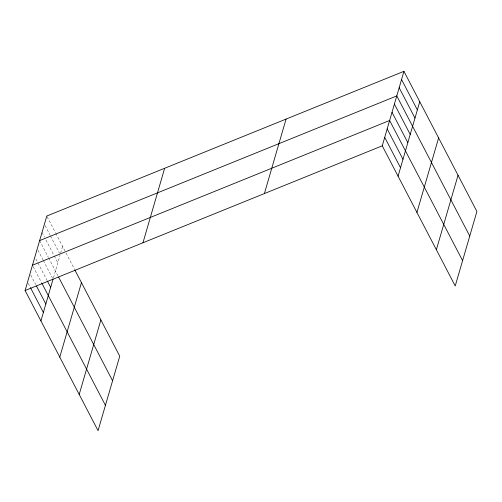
<?xml version="1.0" encoding="UTF-8"?>
<svg xmlns="http://www.w3.org/2000/svg" width="502" height="502" viewBox="0 0 502 502"><rect width="100%" height="100%" fill="white"/><g stroke="black" fill="none" stroke-linecap="round" stroke-linejoin="round"><path stroke-width="0.38" stroke-dasharray="2.51 1.88" d="M53.482 277.694L59.989 255.349M60.635 253.115L62.587 246.407M47.138 216.726L55.402 232.602M55.76 233.292L65.731 252.45M66.082 253.115L74.465 269.216M45.111 225.611L50.144 235.275M50.501 235.965L59.487 253.221M42.011 232.42L44.521 237.251M45.964 240.012L53.865 255.204M54.229 255.894L57.818 262.797M39.627 240.615L48.248 257.181M48.606 257.871L58.232 276.357M37.957 250.191L42.99 259.854M43.348 260.544L52.691 278.491M35.931 259.076L47.075 280.474M33.188 266.575L41.453 282.457M30.735 275.021L35.761 284.684M28.275 283.461L30.07 286.912"/><path stroke-width="0.75" d="M74.811 269.888L119.74 356.188L98.059 430.678L25.1 290.52L46.78 216.036L403.941 71.322L476.9 211.48L455.22 285.964L382.26 145.812L403.941 71.322M40.913 320.897L53.049 279.181M59.769 357.123L81.45 282.639M79.203 394.446L100.877 319.962M142.963 242.767L164.643 168.283M264.397 193.565L286.077 119.081M398.073 176.183L419.754 101.699M416.936 212.415L438.61 137.924M436.363 249.739L458.044 175.248M39.627 240.615L396.787 95.907L469.746 236.059M32.473 265.194L389.634 120.486L462.593 260.638M25.1 290.52L382.26 145.812M401.556 79.517L417.369 109.894M399.172 87.712L414.985 118.083M394.403 104.096L410.216 134.473M392.018 112.291L407.831 142.668M387.174 128.926L402.987 159.303M384.72 137.372L400.533 167.743M58.577 277.029L112.586 380.767M47.433 281.164L50.664 287.376M41.817 283.147L105.433 405.352M36.483 286.065L45.826 304.011M30.434 287.602L43.367 312.451"/></g></svg>
